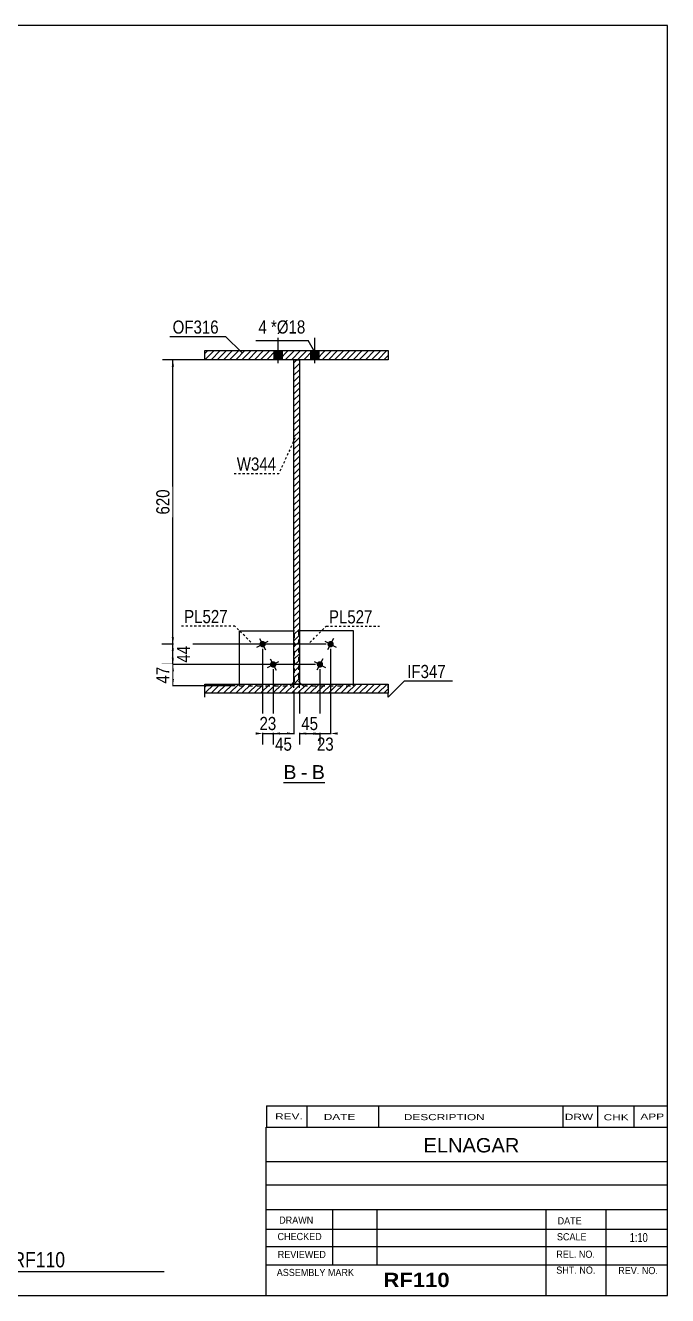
# Model space of a CAD drawing. Header units: millimetres. Extents: x -39 to 363, y -162 to 116.
# Drawn here: x 223.3 to 363.5, y -161.5 to 115.5 of the extents above; entities that cross this region are included whole.
import ezdxf

# ---------------------------------------------------------------- set-up
doc = ezdxf.new("R2010")
doc.units = ezdxf.units.MM
doc.linetypes.add('DXK_LINE_DOT1', pattern=[1.8814, 0.9407, -0.9407])
doc.linetypes.add('DXK_LINE_DOT4', pattern=[0.9408, 0.4704, -0.4704])
doc.styles.add('Arial', font='ARIAL.TTF', dxfattribs={"height": 0.2})
doc.styles.add('Arial Bold', font='ARIALBD.TTF', dxfattribs={"height": 0.2})
doc.styles.add('Arial Narrow', font='ARIALN.TTF', dxfattribs={"height": 0.2})

# ---------------------------------------------------------------- blocks, each defined once
blk = doc.blocks.new('Unknown-627307383-6272')
at = {"color": 5, "linetype": 'Continuous'}
for p, q in [((363.47, 115.52), (-36.53, 115.52)), ((-36.53, 115.52), (-36.53, -161.48)), ((363.47, -161.48), (363.47, 115.52)), ((-36.53, -161.48), (363.47, -161.48))]:
    blk.add_line(p, q, dxfattribs=at)
at = {"color": 174, "linetype": 'Continuous', "style": 'Arial'}
blk.add_text('Tekla structures', height=1.9102, rotation=90, dxfattribs=at).set_placement((-37.03, -160.98))
blk = doc.blocks.new('Unknown-627307383-14 - 4670')
at = {"color": 7, "linetype": 'Continuous'}
blk.add_line((279.64, -49.6), (288.67, -49.6), dxfattribs=at)
at = {"color": 0, "linetype": 'Continuous'}
blk.add_wipeout([(282.49, -48.85), (282.49, -45.65), (279.64, -45.65), (279.64, -48.85)], dxfattribs=at)
blk.add_wipeout([(284.87, -48.85), (284.87, -45.65), (283.45, -45.65), (283.45, -48.85)], dxfattribs=at)
at = {"color": 96, "linetype": 'Continuous', "style": 'Arial'}
blk.add_text('B', height=3.06, dxfattribs=at).set_placement((279.64, -48.85))
at = {"color": 0, "linetype": 'Continuous'}
blk.add_wipeout([(288.67, -48.85), (288.67, -45.65), (285.83, -45.65), (285.83, -48.85)], dxfattribs=at)
at = {"color": 96, "linetype": 'Continuous', "style": 'Arial'}
for s, p in [('B', (285.83, -48.85)), ('-', (283.45, -48.85))]:
    blk.add_text(s, height=3.06, dxfattribs=at).set_placement(p)
blk = doc.blocks.new('Bolt-627307383-4700 - 4670')
at = {"linetype": 'Continuous'}
for points in [[(275.7, -19.09, -1), (274.47, -19.74, -1)], [(278.03, -23.51, -1), (276.79, -24.16, -1)]]:
    blk.add_hatch(color=3, dxfattribs=at).paths.add_polyline_path(points)
at = {"color": 3, "linetype": 'Continuous'}
for p, q in [((273.85, -20.06), (276.32, -18.76)), ((274.43, -18.17), (275.74, -20.65)), ((276.17, -24.49), (278.65, -23.19)), ((276.76, -22.6), (278.06, -25.08))]:
    blk.add_line(p, q, dxfattribs=at)
blk = doc.blocks.new('Part-627307383-4687 - 4670')
at = {"color": 2, "linetype": 'Continuous'}
for p, q in [((270.08, -28.11), (270.08, -16.54)), ((270.08, -16.54), (281.91, -16.54)), ((281.51, -28.11), (281.91, -27.71))]:
    blk.add_line(p, q, dxfattribs=at)
at = {"color": 7, "linetype": 'DXK_LINE_DOT1'}
for p, q in [((282.08, -16.54), (281.91, -16.54)), ((282.08, -27.54), (282.08, -16.54)), ((281.91, -27.71), (282.08, -27.54)), ((270.08, -28.54), (270.08, -28.11)), ((270.08, -28.54), (281.08, -28.54)), ((281.08, -28.54), (281.51, -28.11))]:
    blk.add_line(p, q, dxfattribs=at)
blk = doc.blocks.new('Part-627307383-4671 - 4670')
at = {"linetype": 'Continuous'}
h = blk.add_hatch(dxfattribs=at)
h.set_pattern_fill('', scale=0.3, style=0, pattern_type=0)
h.set_pattern_definition([(45, (262.5128, -30.1178), (-0.67352, 0.67352), [])])
h.paths.add_polyline_path([(262.51, -28.11), (262.51, -30.12), (302.51, -30.12), (302.51, -28.11)])
at = {"color": 7, "linetype": 'DXK_LINE_DOT1'}
for p, q in [((262.51, -28.94), (262.51, -28.11)), ((302.51, -28.94), (302.51, -28.11))]:
    blk.add_line(p, q, dxfattribs=at)
at = {"color": 2, "linetype": 'Continuous'}
for p, q in [((262.51, -30.12), (262.51, -28.11)), ((262.51, -28.11), (302.51, -28.11)), ((262.51, -30.95), (262.51, -30.12)), ((302.51, -30.12), (262.51, -30.12)), ((302.51, -28.11), (302.51, -30.12)), ((302.51, -30.95), (302.51, -30.12))]:
    blk.add_line(p, q, dxfattribs=at)
blk = doc.blocks.new('Part-627307383-4688 - 4670')
at = {"color": 7, "linetype": 'DXK_LINE_DOT1'}
for p, q in [((283.11, -16.54), (282.94, -16.54)), ((282.94, -16.54), (282.94, -27.54)), ((283.11, -27.71), (282.94, -27.54)), ((283.94, -28.54), (283.52, -28.11)), ((283.94, -28.54), (294.94, -28.54)), ((294.94, -28.54), (294.94, -28.11))]:
    blk.add_line(p, q, dxfattribs=at)
at = {"color": 2, "linetype": 'Continuous'}
for p, q in [((294.94, -16.54), (283.11, -16.54)), ((294.94, -28.11), (294.94, -16.54)), ((283.52, -28.11), (283.11, -27.71))]:
    blk.add_line(p, q, dxfattribs=at)
blk = doc.blocks.new('Part-627307383-4672 - 4670')
at = {"linetype": 'Continuous'}
h = blk.add_hatch(dxfattribs=at)
h.set_pattern_fill('', scale=0.3, style=0, pattern_type=0)
h.set_pattern_definition([(45, (262.5128, 42.5902), (-0.67352, 0.67352), [])])
h.paths.add_polyline_path([(262.51, 44.59), (262.51, 42.59), (302.51, 42.59), (302.51, 44.59)])
at = {"color": 2, "linetype": 'Continuous'}
for p, q in [((262.51, 42.59), (262.51, 44.59)), ((262.51, 44.59), (302.51, 44.59)), ((302.51, 44.59), (302.51, 42.59)), ((302.51, 42.59), (262.51, 42.59))]:
    blk.add_line(p, q, dxfattribs=at)
blk = doc.blocks.new('Part-627307383-4690 - 4670')
at = {"linetype": 'Continuous'}
h = blk.add_hatch(dxfattribs=at)
h.set_pattern_fill('', scale=0.3, style=0, pattern_type=0)
h.set_pattern_definition([(45, (281.9128, -28.1111), (-0.673519, 0.673519), [])])
h.paths.add_polyline_path([(281.91, 42.59), (281.91, -28.11), (283.11, -28.11), (283.11, 42.59)])
at = {"color": 2, "linetype": 'Continuous'}
for p, q in [((281.91, -28.11), (281.91, 42.59)), ((281.91, 42.59), (283.11, 42.59)), ((283.11, 42.59), (283.11, -28.11)), ((283.11, -28.11), (281.91, -28.11))]:
    blk.add_line(p, q, dxfattribs=at)
at = {"color": 7, "linetype": 'DXK_LINE_DOT1'}
for p, q in [((281.91, -28.94), (281.91, -28.11)), ((283.11, -28.94), (283.11, -28.11))]:
    blk.add_line(p, q, dxfattribs=at)
blk = doc.blocks.new('Bolt-627307383-4701 - 4670')
at = {"linetype": 'Continuous'}
for points in [[(290.56, -19.74, -1), (289.32, -19.09, -1)], [(288.23, -24.16, -1), (286.99, -23.51, -1)]]:
    blk.add_hatch(color=3, dxfattribs=at).paths.add_polyline_path(points)
at = {"color": 3, "linetype": 'Continuous'}
for p, q in [((288.7, -18.76), (291.18, -20.06)), ((290.59, -18.17), (289.29, -20.65)), ((286.37, -23.19), (288.85, -24.49)), ((288.26, -22.6), (286.96, -25.08))]:
    blk.add_line(p, q, dxfattribs=at)
blk = doc.blocks.new('Bolt-627307383-8414 - 4670')
at = {"linetype": 'Continuous'}
for points in [[(279.41, 44.59), (277.61, 44.59), (277.61, 42.59), (279.41, 42.59)], [(279.41, 44.59), (277.61, 44.59), (277.61, 42.59), (279.41, 42.59)], [(287.41, 44.59), (285.61, 44.59), (285.61, 42.59), (287.41, 42.59)], [(287.41, 44.59), (285.61, 44.59), (285.61, 42.59), (287.41, 42.59)]]:
    blk.add_hatch(color=3, dxfattribs=at).paths.add_polyline_path(points)
at = {"color": 3, "linetype": 'Continuous'}
for p, q in [((278.51, 41.89), (278.51, 47.39)), ((278.51, 41.89), (278.51, 47.39)), ((286.51, 41.89), (286.51, 47.39)), ((286.51, 41.89), (286.51, 47.39)), ((277.61, 42.59), (277.61, 44.59)), ((277.61, 42.59), (277.61, 44.59)), ((279.41, 42.59), (279.41, 44.59)), ((279.41, 42.59), (279.41, 44.59)), ((285.61, 42.59), (285.61, 44.59)), ((285.61, 42.59), (285.61, 44.59)), ((287.41, 42.59), (287.41, 44.59)), ((287.41, 42.59), (287.41, 44.59))]:
    blk.add_line(p, q, dxfattribs=at)
blk = doc.blocks.new('StraightDimension-627307383-5048 - 4670')
at = {"linetype": 'Continuous'}
for points in [[(286.11, -38.65), (287.61, -38.9), (286.11, -39.15)], [(291.44, -39.15), (289.94, -38.9), (291.44, -38.65)]]:
    blk.add_hatch(color=7, dxfattribs=at).paths.add_polyline_path(points)
at = {"color": 7, "linetype": 'Continuous'}
for p, q in [((289.94, -20.41), (289.94, -41.15)), ((287.61, -24.84), (287.61, -41.15)), ((287.61, -38.9), (289.94, -38.9))]:
    blk.add_line(p, q, dxfattribs=at)
at = {"color": 0}
blk.add_wipeout([(291.2, -43.25), (291.2, -39.05), (286.35, -39.05), (286.35, -43.25)], dxfattribs=at)
at = {"color": 3, "style": 'Arial Narrow'}
blk.add_text('23', height=2.863, dxfattribs=at).set_placement((286.95, -42.65))
blk = doc.blocks.new('StraightDimension-627307383-5049 - 4670')
at = {"linetype": 'Continuous'}
for points in [[(284.61, -39.15), (283.11, -38.9), (284.61, -38.65)], [(286.11, -38.65), (287.61, -38.9), (286.11, -39.15)]]:
    blk.add_hatch(color=7, dxfattribs=at).paths.add_polyline_path(points)
at = {"color": 7, "linetype": 'Continuous'}
for p, q in [((287.61, -24.84), (287.61, -41.3)), ((283.11, -29.53), (283.11, -41.3)), ((283.11, -38.9), (287.61, -38.9))]:
    blk.add_line(p, q, dxfattribs=at)
at = {"color": 0}
blk.add_wipeout([(287.79, -38.75), (287.79, -34.55), (282.93, -34.55), (282.93, -38.75)], dxfattribs=at)
at = {"color": 3, "style": 'Arial Narrow'}
blk.add_text('45', height=2.863, dxfattribs=at).set_placement((283.53, -38.15))
blk = doc.blocks.new('StraightDimension-627307383-5057 - 4670')
at = {"linetype": 'Continuous'}
for points in [[(278.91, -39.15), (277.41, -38.9), (278.91, -38.65)], [(280.41, -38.65), (281.91, -38.9), (280.41, -39.15)]]:
    blk.add_hatch(color=7, dxfattribs=at).paths.add_polyline_path(points)
at = {"color": 7, "linetype": 'Continuous'}
for p, q in [((277.41, -24.84), (277.41, -41.15)), ((281.91, -29.53), (281.91, -41.15)), ((277.41, -38.9), (281.91, -38.9))]:
    blk.add_line(p, q, dxfattribs=at)
at = {"color": 0}
blk.add_wipeout([(282.09, -43.25), (282.09, -39.05), (277.23, -39.05), (277.23, -43.25)], dxfattribs=at)
at = {"color": 3, "style": 'Arial Narrow'}
blk.add_text('45', height=2.863, dxfattribs=at).set_placement((277.83, -42.65))
blk = doc.blocks.new('StraightDimension-627307383-5058 - 4670')
at = {"linetype": 'Continuous'}
for points in [[(273.59, -38.65), (275.09, -38.9), (273.59, -39.15)], [(278.91, -39.15), (277.41, -38.9), (278.91, -38.65)]]:
    blk.add_hatch(color=7, dxfattribs=at).paths.add_polyline_path(points)
at = {"color": 7, "linetype": 'Continuous'}
for p, q in [((275.09, -20.41), (275.09, -41.3)), ((277.41, -24.84), (277.41, -41.3)), ((275.09, -38.9), (277.41, -38.9))]:
    blk.add_line(p, q, dxfattribs=at)
at = {"color": 0}
blk.add_wipeout([(278.68, -38.75), (278.68, -34.55), (273.82, -34.55), (273.82, -38.75)], dxfattribs=at)
at = {"color": 3, "style": 'Arial Narrow'}
blk.add_text('23', height=2.863, dxfattribs=at).set_placement((274.42, -38.15))
blk = doc.blocks.new('StraightDimension-627307383-8327 - 4670')
at = {"linetype": 'Continuous'}
for points in [[(255.26, 41.09), (255.51, 42.59), (255.76, 41.09)], [(255.76, -17.91), (255.51, -19.41), (255.26, -17.91)]]:
    blk.add_hatch(color=7, dxfattribs=at).paths.add_polyline_path(points)
at = {"color": 7, "linetype": 'Continuous'}
for p, q in [((280.91, 42.59), (253.26, 42.59)), ((255.51, -19.41), (255.51, 42.59)), ((288.94, -19.41), (253.26, -19.41))]:
    blk.add_line(p, q, dxfattribs=at)
at = {"color": 0}
blk.add_wipeout([(255.36, 14.93), (251.16, 14.93), (251.16, 8.25), (255.36, 8.25)], dxfattribs=at)
at = {"color": 3, "style": 'Arial Narrow'}
blk.add_text('620', height=2.863, rotation=90.0002, dxfattribs=at).set_placement((254.76, 8.85))
blk = doc.blocks.new('StraightDimension-627307383-8328 - 4670')
at = {"linetype": 'Continuous'}
for points in [[(255.26, -20.91), (255.51, -19.41), (255.76, -20.91)], [(255.76, -22.34), (255.51, -23.84), (255.26, -22.34)]]:
    blk.add_hatch(color=7, dxfattribs=at).paths.add_polyline_path(points)
at = {"color": 7, "linetype": 'Continuous'}
for p, q in [((288.94, -19.41), (253.11, -19.41)), ((255.51, -23.84), (255.51, -19.41)), ((286.61, -23.84), (253.11, -23.84))]:
    blk.add_line(p, q, dxfattribs=at)
at = {"color": 0}
blk.add_wipeout([(259.86, -19.2), (255.66, -19.2), (255.66, -24.05), (259.86, -24.05)], dxfattribs=at)
at = {"color": 3, "style": 'Arial Narrow'}
blk.add_text('44', height=2.863, rotation=90.0002, dxfattribs=at).set_placement((259.26, -23.45))
blk = doc.blocks.new('StraightDimension-627307383-8329 - 4670')
at = {"linetype": 'Continuous'}
for points in [[(255.26, -25.34), (255.51, -23.84), (255.76, -25.34)], [(255.76, -27.04), (255.51, -28.54), (255.26, -27.04)]]:
    blk.add_hatch(color=7, dxfattribs=at).paths.add_polyline_path(points)
at = {"color": 7, "linetype": 'Continuous'}
for p, q in [((286.61, -23.84), (253.26, -23.84)), ((255.51, -28.54), (255.51, -23.84)), ((269.08, -28.54), (253.26, -28.54))]:
    blk.add_line(p, q, dxfattribs=at)
at = {"color": 0}
blk.add_wipeout([(255.36, -23.76), (251.16, -23.76), (251.16, -28.62), (255.36, -28.62)], dxfattribs=at)
at = {"color": 3, "style": 'Arial Narrow'}
blk.add_text('47', height=2.863, rotation=90.0002, dxfattribs=at).set_placement((254.76, -28.02))
blk = doc.blocks.new('CBS_NAME_BLOG-627307383-8914')
at = {"color": 7, "linetype": 'Continuous'}
for p, q in [((275.88, -161.44), (275.87, -124.73)), ((275.88, -124.73), (363.39, -124.73)), ((275.88, -132.27), (363.4, -132.27)), ((275.95, -137.32), (363.47, -137.32)), ((275.88, -142.69), (363.39, -142.69)), ((290.4, -154.8), (290.4, -142.7)), ((300.08, -154.77), (300.08, -142.71)), ((337, -161.44), (337, -142.71)), ((350.05, -161.44), (350.05, -142.7)), ((275.88, -146.99), (363.47, -146.97)), ((275.88, -150.74), (363.39, -150.74)), ((275.88, -154.78), (363.39, -154.78)), ((275.88, -161.48), (363.47, -161.48))]:
    blk.add_line(p, q, dxfattribs=at)
at = {"color": 3, "linetype": 'Continuous', "style": 'Arial'}
blk.add_text('ELNAGAR', height=3.133, dxfattribs=at).set_placement((310.2, -130.26))
at = {"color": 3, "linetype": 'Continuous'}
for s, height, style, width, p in [('DRAWN', 1.566, 'Arial', 0.9, (278.71, -145.8)), ('DATE', 1.566, 'Arial', 0.9, (339.47, -145.96)), ('CHECKED', 1.566, 'Arial', 0.9, (278.36, -149.38)), ('SCALE', 1.566, 'Arial', 0.9, (339.32, -149.44)), ('1:10', 1.957, 'Arial Narrow', 0.9, (355.21, -149.8)), ('REVIEWED', 1.566, 'Arial', 0.9, (278.4, -153.29)), ('REL. NO.', 1.566, 'Arial', 0.9, (339.18, -153.24)), ('SHT. NO.', 1.566, 'Arial', 0.9, (339.18, -156.71)), ('ASSEMBLY MARK', 1.5663, 'Arial', 0.9, (278.18, -157.22)), ('RF110', 3.131, 'Arial Bold', 1.1, (301.46, -159.63)), ('REV. NO.', 1.566, 'Arial', 0.9, (352.7, -156.8))]:
    blk.add_text(s, height=height, dxfattribs=dict(at, style=style, width=width)).set_placement(p)
blk = doc.blocks.new('CBS_CALLOFF-627307383-8913')
at = {"color": 7, "linetype": 'Continuous'}
blk.add_line((137.35, -156.21), (253.58, -156.23), dxfattribs=at)
at = {"color": 3, "linetype": 'Continuous', "style": 'Arial Narrow'}
blk.add_text('QTY= 1 Nos.      RAFTER     MKD : RF110', height=3.3405, dxfattribs=at).set_placement((159.58, -155.32))
blk = doc.blocks.new('CBS_REVISION-627307383-8915')
at = {"color": 7, "linetype": 'Continuous'}
for p, q in [((275.96, -120.1), (363.46, -120.1)), ((275.96, -120.1), (275.96, -124.73)), ((284.76, -120.1), (284.76, -124.73)), ((300.35, -120.1), (300.35, -124.67)), ((340.61, -120.1), (340.61, -124.73)), ((348.15, -120.1), (348.15, -124.73)), ((356.1, -120.1), (356.1, -124.73)), ((275.96, -124.73), (363.46, -124.73))]:
    blk.add_line(p, q, dxfattribs=at)
at = {"color": 7, "style": 'Arial Narrow', "width": 1.7}
for s, height, p in [('REV.', 1.326, (277.82, -123.06)), ('DATE', 1.326, (288.44, -123.17)), ('DESCRIPTION', 1.3257, (305.92, -123.22)), ('DRW', 1.326, (341.04, -123.16)), ('APP', 1.326, (357.53, -123.1)), ('CHK', 1.326, (349.52, -123.25))]:
    blk.add_text(s, height=height, dxfattribs=at).set_placement(p)
blk = doc.blocks.new('Mark-627307383-5105 - 4670')
at = {"color": 7, "linetype": 'DXK_LINE_DOT4'}
blk.add_line((272.51, -18.97), (268.98, -15.43), dxfattribs=at)
at = {"color": 0}
blk.add_wipeout([(267.48, -14.83), (267.48, -11.83), (257.97, -11.83), (257.97, -14.83)], dxfattribs=at)
blk.add_wipeout([(267.48, -14.83), (267.48, -11.83), (257.97, -11.83), (257.97, -14.83)], dxfattribs=at)
at = {"color": 7, "linetype": 'DXK_LINE_DOT4'}
blk.add_line((257.37, -15.43), (268.98, -15.43), dxfattribs=at)
at = {"color": 3, "style": 'Arial Narrow'}
blk.add_text('PL527', height=2.863, dxfattribs=at).set_placement((257.97, -14.83))
blk = doc.blocks.new('Mark-627307383-5108 - 4670')
at = {"color": 0}
blk.add_wipeout([(299.07, -14.89), (299.07, -11.89), (289.57, -11.89), (289.57, -14.89)], dxfattribs=at)
blk.add_wipeout([(299.07, -14.89), (299.07, -11.89), (289.57, -11.89), (289.57, -14.89)], dxfattribs=at)
at = {"color": 7, "linetype": 'DXK_LINE_DOT4'}
for p, q in [((285.43, -19.03), (288.97, -15.49)), ((288.97, -15.49), (300.57, -15.49))]:
    blk.add_line(p, q, dxfattribs=at)
at = {"color": 3, "style": 'Arial Narrow'}
blk.add_text('PL527', height=2.863, dxfattribs=at).set_placement((289.57, -14.89))
blk = doc.blocks.new('Mark-627307383-5111 - 4670')
at = {"color": 0}
blk.add_wipeout([(278.05, 18.43), (278.05, 21.43), (269.46, 21.43), (269.46, 18.43)], dxfattribs=at)
blk.add_wipeout([(278.05, 18.43), (278.05, 21.43), (269.46, 21.43), (269.46, 18.43)], dxfattribs=at)
at = {"color": 7, "linetype": 'DXK_LINE_DOT4'}
for p in [(282.18, 25.56), (268.86, 17.83)]:
    blk.add_line(p, (278.65, 17.83), dxfattribs=at)
at = {"color": 3, "style": 'Arial Narrow'}
blk.add_text('W344', height=2.863, dxfattribs=at).set_placement((269.46, 18.43))
blk = doc.blocks.new('Mark-627307383-8322 - 4670')
at = {"color": 0}
blk.add_wipeout([(315.05, -26.81), (315.05, -23.81), (306.65, -23.81), (306.65, -26.81)], dxfattribs=at)
blk.add_wipeout([(315.05, -26.81), (315.05, -23.81), (306.65, -23.81), (306.65, -26.81)], dxfattribs=at)
at = {"color": 7, "linetype": 'Continuous'}
for p, q in [((302.51, -30.95), (306.05, -27.41)), ((306.05, -27.41), (316.55, -27.41))]:
    blk.add_line(p, q, dxfattribs=at)
at = {"color": 3, "style": 'Arial Narrow'}
blk.add_text('IF347', height=2.863, dxfattribs=at).set_placement((306.65, -26.81))
blk = doc.blocks.new('Mark-627307383-8387 - 4670')
at = {"color": 7, "linetype": 'Continuous'}
blk.add_line((270.54, 44.16), (267.01, 47.7), dxfattribs=at)
at = {"color": 0}
blk.add_wipeout([(265.51, 48.3), (265.51, 51.3), (255.46, 51.3), (255.46, 48.3)], dxfattribs=at)
blk.add_wipeout([(265.51, 48.3), (265.51, 51.3), (255.46, 51.3), (255.46, 48.3)], dxfattribs=at)
at = {"color": 7, "linetype": 'Continuous'}
blk.add_line((254.86, 47.7), (267.01, 47.7), dxfattribs=at)
at = {"color": 3, "style": 'Arial Narrow'}
blk.add_text('OF316', height=2.863, dxfattribs=at).set_placement((255.46, 48.3))
blk = doc.blocks.new('Mark-627307383-8420 - 4670')
at = {"color": 7, "linetype": 'Continuous'}
for p in [(273.59, 46.83), (286.51, 44.24)]:
    blk.add_line(p, (285.01, 46.83), dxfattribs=at)
at = {"color": 0}
blk.add_wipeout([(276.02, 48.33), (276.02, 51.33), (274.19, 51.33), (274.19, 48.33)], dxfattribs=at)
blk.add_wipeout([(276.02, 48.33), (276.02, 51.33), (274.19, 51.33), (274.19, 48.33)], dxfattribs=at)
blk.add_wipeout([(278.2, 48.33), (278.2, 51.33), (276.92, 51.33), (276.92, 48.33)], dxfattribs=at)
blk.add_wipeout([(278.2, 48.33), (278.2, 51.33), (276.92, 51.33), (276.92, 48.33)], dxfattribs=at)
at = {"color": 3, "style": 'Arial Narrow'}
blk.add_text('4', height=2.86, dxfattribs=at).set_placement((274.19, 48.33))
at = {"color": 0}
blk.add_wipeout([(284.41, 48.33), (284.41, 51.33), (278.2, 51.33), (278.2, 48.33)], dxfattribs=at)
blk.add_wipeout([(284.41, 48.33), (284.41, 51.33), (278.2, 51.33), (278.2, 48.33)], dxfattribs=at)
at = {"color": 3, "style": 'Arial Narrow'}
for s, height, p in [('*', 2.86, (276.92, 48.33)), ('Ø18', 2.863, (278.2, 48.33))]:
    blk.add_text(s, height=height, dxfattribs=at).set_placement(p)

msp = doc.modelspace()

# ---------------------------------------------------------------- block references
for name in ['Unknown-627307383-6272', 'Bolt-627307383-8414 - 4670', 'Part-627307383-4672 - 4670', 'Part-627307383-4690 - 4670', 'Part-627307383-4687 - 4670', 'Part-627307383-4688 - 4670', 'Bolt-627307383-4700 - 4670', 'Bolt-627307383-4701 - 4670', 'Part-627307383-4671 - 4670', 'CBS_REVISION-627307383-8915', 'CBS_NAME_BLOG-627307383-8914', 'CBS_CALLOFF-627307383-8913']:
    msp.add_blockref(name, (0, 0))

# ---------------------------------------------------------------- next in the draw order: block references
for name in ['Mark-627307383-8387 - 4670', 'Mark-627307383-8420 - 4670', 'StraightDimension-627307383-5048 - 4670', 'Mark-627307383-8322 - 4670', 'Unknown-627307383-14 - 4670']:
    msp.add_blockref(name, (0, 0))

# ---------------------------------------------------------------- next in the draw order: block references
msp.add_blockref('StraightDimension-627307383-5049 - 4670', (0, 0))

# ---------------------------------------------------------------- next in the draw order: block references
msp.add_blockref('StraightDimension-627307383-5057 - 4670', (0, 0))

# ---------------------------------------------------------------- next in the draw order: block references
msp.add_blockref('StraightDimension-627307383-5058 - 4670', (0, 0))

# ---------------------------------------------------------------- next in the draw order: block references
msp.add_blockref('StraightDimension-627307383-8327 - 4670', (0, 0))

# ---------------------------------------------------------------- next in the draw order: block references
for name in ['Mark-627307383-5111 - 4670', 'StraightDimension-627307383-8328 - 4670']:
    msp.add_blockref(name, (0, 0))

# ---------------------------------------------------------------- next in the draw order: block references
for name in ['Mark-627307383-5105 - 4670', 'Mark-627307383-5108 - 4670', 'StraightDimension-627307383-8329 - 4670']:
    msp.add_blockref(name, (0, 0))

doc.saveas('drawing.dxf')
